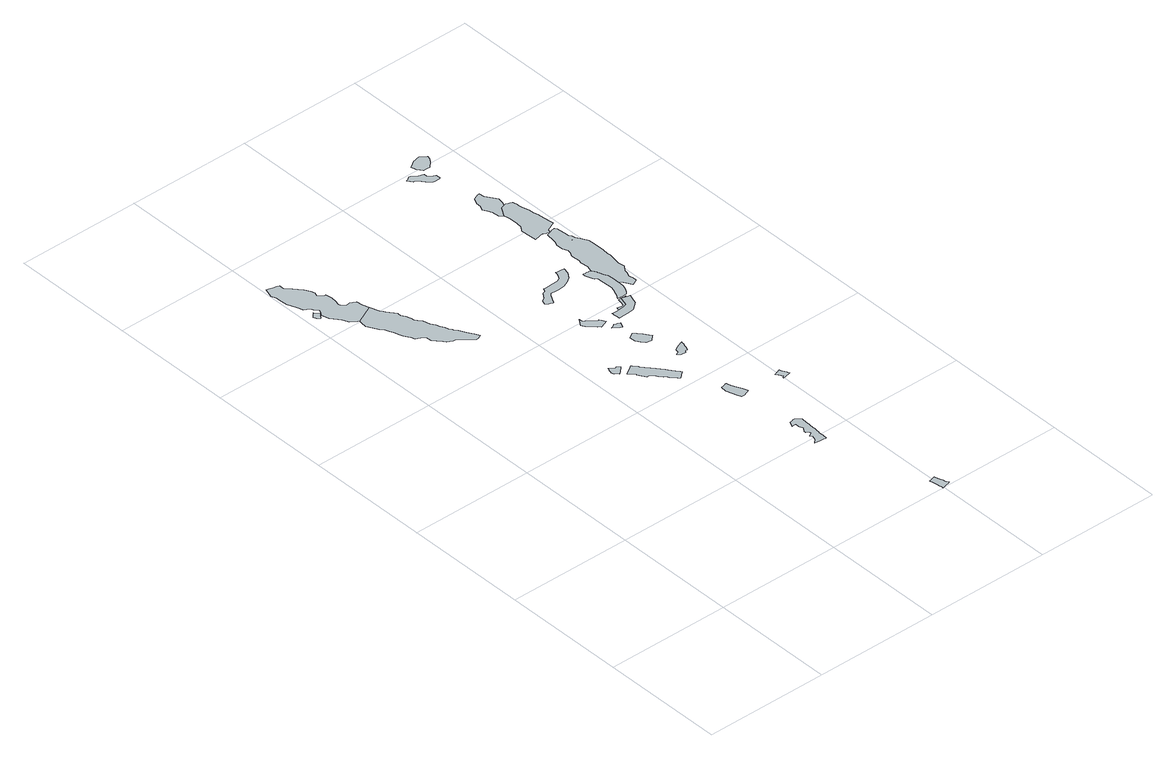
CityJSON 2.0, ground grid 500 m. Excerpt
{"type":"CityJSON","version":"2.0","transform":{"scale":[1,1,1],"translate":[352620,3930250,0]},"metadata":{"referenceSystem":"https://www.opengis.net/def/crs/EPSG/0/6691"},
"CityObjects":{
"object1":{"type":"GenericCityObject","attributes":{"prefecture":"14","disasterType":"1","areaType":"1","zoneNumber":"153-H26-00032","zoneName":"当麻4","status":"0"},"geometry":[{"type":"MultiSurface","lod":"1","boundaries":[[[0,1,2,3,4,5,6,7,8,9,10,11,12,13]]]}]},
"object2":{"type":"GenericCityObject","attributes":{"prefecture":"14","disasterType":"1","areaType":"1","zoneNumber":"153-H26-00032","zoneName":"当麻4","status":"0"},"geometry":[{"type":"MultiSurface","lod":"1","boundaries":[[[14,15,16,17,18,19,20,21,22,23,24,25,26,27,28,29,30,31,32,33,34,35,36,37,38,39,40,41,42,43,44,45,46,47,48,49,50,51,52,53,54,55,56,57,58,59,60,61,62,63,64,65,66,67,68,69]]]}]},
"object3":{"type":"GenericCityObject","attributes":{"prefecture":"14","disasterType":"1","areaType":"2","zoneNumber":"153-H26-00032","zoneName":"当麻4","status":"0"},"geometry":[{"type":"MultiSurface","lod":"1","boundaries":[[[70,71,72,73,74,75,76,77,78,79,80,81,82,83]]]}]},
"object4":{"type":"GenericCityObject","attributes":{"prefecture":"14","disasterType":"1","areaType":"1","zoneNumber":"153-H26-00025","zoneName":"下溝9","status":"0"},"geometry":[{"type":"MultiSurface","lod":"1","boundaries":[[[84,85,86,87,88,89,90,91,92,93,94,95,96,97,98,99,100,101,102,103,104,105,106,107,108,109,64,63,62,61,60,59,110,111,112,113,114,115,116,117,118,119,120,121,122,123,124,125,126,127,128,129,130,131,132,133,134,135]]]}]},
"object5":{"type":"GenericCityObject","attributes":{"prefecture":"14","disasterType":"1","areaType":"1","zoneNumber":"153-H26-00002","zoneName":"磯部1","status":"0"},"geometry":[{"type":"MultiSurface","lod":"1","boundaries":[[[136,137,138,139,140,141,142,143,144,145,146,147,148,149,150,151]]]}]},
"object6":{"type":"GenericCityObject","attributes":{"prefecture":"14","disasterType":"1","areaType":"1","zoneNumber":"153-H26-00005","zoneName":"磯部4","status":"0"},"geometry":[{"type":"MultiSurface","lod":"1","boundaries":[[[152,153,154,155,156,157,158,159,160,161,162,163,164,165,166,167,168,169,170]]]}]},
"object7":{"type":"GenericCityObject","attributes":{"prefecture":"14","disasterType":"1","areaType":"1","zoneNumber":"153-H26-00003","zoneName":"磯部2","status":"0"},"geometry":[{"type":"MultiSurface","lod":"1","boundaries":[[[171,172,173,174,175,176,177,178,179,180,181,182,183,184,185,186,187,188,189,190,191,192,193,194,195,196,197,198,199,200,201,202,203]]]}]},
"object8":{"type":"GenericCityObject","attributes":{"prefecture":"14","disasterType":"1","areaType":"1","zoneNumber":"153-H26-00002","zoneName":"磯部1","status":"0"},"geometry":[{"type":"MultiSurface","lod":"1","boundaries":[[[204,205,206,207,208,209,210,211,212,213,214,215,216,217,218,219,220,221,222,223,224,225,226,227,228,229,230,231,232,233,234,235,236,237,238,239,240,241,242,243]]]}]},
"object9":{"type":"GenericCityObject","attributes":{"prefecture":"14","disasterType":"1","areaType":"1","zoneNumber":"153-H26-00002","zoneName":"磯部1","status":"0"},"geometry":[{"type":"MultiSurface","lod":"1","boundaries":[[[244,245,246,247,248,249,250,251,252,253,254,255,256,257,258,259,260,261,262]]]}]},
"object10":{"type":"GenericCityObject","attributes":{"prefecture":"14","disasterType":"1","areaType":"1","zoneNumber":"153-H26-00024","zoneName":"下溝8","status":"0"},"geometry":[{"type":"MultiSurface","lod":"1","boundaries":[[[263,264,265,266,267,268,269,270,271,272,273,274,275,276,277,278,279,280,281,282,283,284,285,286,287,288]]]}]},
"object11":{"type":"GenericCityObject","attributes":{"prefecture":"14","disasterType":"1","areaType":"1","zoneNumber":"153-H26-00002","zoneName":"磯部1","status":"0"},"geometry":[{"type":"MultiSurface","lod":"1","boundaries":[[[289,290,291,292,293,294,295,296,297,298,299,300,301,302,303,304]]]}]},
"object12":{"type":"GenericCityObject","attributes":{"prefecture":"14","disasterType":"1","areaType":"1","zoneNumber":"153-H26-00024","zoneName":"下溝8","status":"0"},"geometry":[{"type":"MultiSurface","lod":"1","boundaries":[[[305,306,307,308,309,310,311,312,313,314,315,316,317]]]}]},
"object13":{"type":"GenericCityObject","attributes":{"prefecture":"14","disasterType":"1","areaType":"1","zoneNumber":"153-H26-00002","zoneName":"磯部1","status":"0"},"geometry":[{"type":"MultiSurface","lod":"1","boundaries":[[[318,319,320,321,322,323,324,325,326,327,328,329,330,331,332,333,334,335,336,337,338,339,340]]]}]},
"object14":{"type":"GenericCityObject","attributes":{"prefecture":"14","disasterType":"1","areaType":"1","zoneNumber":"153-H26-00002","zoneName":"磯部1","status":"0"},"geometry":[{"type":"MultiSurface","lod":"1","boundaries":[[[341,342,343,344,345,346,347,348,349,350,351,352,353,354,355,356,357,358,359,360]]]}]},
"object15":{"type":"GenericCityObject","attributes":{"prefecture":"14","disasterType":"1","areaType":"1","zoneNumber":"153-H26-00024","zoneName":"下溝8","status":"0"},"geometry":[{"type":"MultiSurface","lod":"1","boundaries":[[[361,362,363,364,365,366,367,368,369,370,371,372,373,374,375,376,377,378,379,380,381,382,383,384,385,386,387,388,389,390,391,392,393,394,395,396,397,398,399,400,401,402]]]}]},
"object16":{"type":"GenericCityObject","attributes":{"prefecture":"14","disasterType":"1","areaType":"1","zoneNumber":"153-H26-00023","zoneName":"下溝7","status":"0"},"geometry":[{"type":"MultiSurface","lod":"1","boundaries":[[[403,404,405,406,407,408,409,410,411,412,413,414,415,416,417,418,419,420,421,422,423,424,425,426]]]}]},
"object17":{"type":"GenericCityObject","attributes":{"prefecture":"14","disasterType":"1","areaType":"1","zoneNumber":"153-H26-00023","zoneName":"下溝7","status":"0"},"geometry":[{"type":"MultiSurface","lod":"1","boundaries":[[[427,428,429,430,431,432,433,434,435,436,437,438,439,440,441,442,443,444,445,446,447,448,449]]]}]},
"object18":{"type":"GenericCityObject","attributes":{"prefecture":"14","disasterType":"1","areaType":"1","zoneNumber":"153-H26-00023","zoneName":"下溝7","status":"0"},"geometry":[{"type":"MultiSurface","lod":"1","boundaries":[[[450,451,452,453,454,455,456,457,458,459,460,461,462,463,464,465,466,467,468,469,470,471,472,473,474,475,476,477,478,479,480,481,482,483,484,485,486,487,488,489]]]}]},
"object19":{"type":"GenericCityObject","attributes":{"prefecture":"14","disasterType":"1","areaType":"1","zoneNumber":"153-H26-00023","zoneName":"下溝7","status":"0"},"geometry":[{"type":"MultiSurface","lod":"1","boundaries":[[[490,491,492,493,494,495,496,497,498,499,500,501,502,503,504,505,506,507,508,509,510,511,512,513,514,515,516,517,518,519,520,521,522,523,524,525,526,527,528,529,530,531,532,533,534,535,536,537,538,539]]]}]},
"object20":{"type":"GenericCityObject","attributes":{"prefecture":"14","disasterType":"1","areaType":"2","zoneNumber":"153-H26-00023","zoneName":"下溝7","status":"0"},"geometry":[{"type":"MultiSurface","lod":"1","boundaries":[[[540,541,542,543,544,545,546,547,548,549,550,551,552,553,554,555,556,557,558,559,560,561,562,563,564,565,566]],[[567,568,569,570,571,572,573]]]}]},
"object21":{"type":"GenericCityObject","attributes":{"prefecture":"14","disasterType":"1","areaType":"1","zoneNumber":"153-H26-00022","zoneName":"下溝6","status":"0"},"geometry":[{"type":"MultiSurface","lod":"1","boundaries":[[[574,575,576,577,578,579,580,581,582,583,584,585,586,587,588,589,590,591,592,593,594,595,596,597,598,599,600,601,602,603,604,605,606,607]]]}]},
"object22":{"type":"GenericCityObject","attributes":{"prefecture":"14","disasterType":"1","areaType":"1","zoneNumber":"153-H26-00022","zoneName":"下溝6","status":"0"},"geometry":[{"type":"MultiSurface","lod":"1","boundaries":[[[608,609,610,611,612,613,614,615,616,617,618,619,620,621,622,623,624,625,626,627,628,629]]]}]},
"object23":{"type":"GenericCityObject","attributes":{"prefecture":"14","disasterType":"1","areaType":"1","zoneNumber":"153-H26-00021","zoneName":"下溝5","status":"0"},"geometry":[{"type":"MultiSurface","lod":"1","boundaries":[[[630,631,632,633,634,635,636,637,638,639,640,641,642,643,644,645,646,647,648,649,650,651,652,653,654,655,656]]]}]},
"object24":{"type":"GenericCityObject","attributes":{"prefecture":"14","disasterType":"1","areaType":"1","zoneNumber":"153-H26-00021","zoneName":"下溝5","status":"0"},"geometry":[{"type":"MultiSurface","lod":"1","boundaries":[[[657,658,659,660,661,662,663,664,665,666,667,668,669,670]]]}]}
},
"vertices":[
[55,2112,0],[60,2118,0],[62,2120,0],[66,2126,0],[57,2132,0],[51,2143,0],[47,2138,0],[44,2136,0],[41,2132,0],[38,2130,0],[34,2125,0],[39,2113,0],[49,2104,0],[53,2109,0],
[147,2110,0],[145,2122,0],[150,2140,0],[151,2163,0],[148,2189,0],[140,2189,0],[129,2199,0],[122,2206,0],[127,2221,0],[123,2238,0],[111,2259,0],[98,2276,0],[86,2290,0],[72,2302,0],[64,2311,0],[63,2324,0],[64,2325,0],[65,2331,0],[59,2332,0],[55,2333,0],[42,2337,0],[41,2337,0],[27,2342,0],[17,2344,0],[5,2306,0],[12,2288,0],[13,2261,0],[14,2238,0],[22,2220,0],[29,2203,0],[31,2191,0],[35,2178,0],[56,2166,0],[61,2154,0],[68,2150,0],[71,2146,0],[75,2141,0],[73,2131,0],[61,2113,0],[70,2083,0],[89,2060,0],[97,2048,0],[108,2024,0],[124,2012,0],[131,2007,0],[138,2006,0],[165,2018,0],[181,2026,0],[203,2035,0],[210,2039,0],[212,2040,0],[203,2066,0],[200,2091,0],[179,2103,0],[166,2100,0],[152,2106,0],
[134,2138,0],[135,2158,0],[133,2181,0],[126,2182,0],[116,2190,0],[109,2198,0],[95,2189,0],[88,2185,0],[93,2175,0],[102,2168,0],[104,2164,0],[108,2150,0],[108,2135,0],[116,2136,0],
[380,1670,0],[389,1674,0],[379,1693,0],[369,1710,0],[361,1725,0],[351,1744,0],[343,1753,0],[340,1761,0],[331,1772,0],[328,1786,0],[320,1802,0],[315,1817,0],[304,1836,0],[300,1848,0],[296,1863,0],[284,1877,0],[278,1888,0],[276,1899,0],[270,1920,0],[260,1936,0],[260,1950,0],[235,1984,0],[231,1991,0],[224,2003,0],[220,2013,0],[215,2028,0],[137,2002,0],[136,1989,0],[133,1970,0],[145,1948,0],[156,1926,0],[166,1915,0],[174,1893,0],[181,1881,0],[187,1861,0],[193,1846,0],[201,1830,0],[206,1820,0],[211,1805,0],[238,1795,0],[245,1786,0],[247,1763,0],[258,1748,0],[273,1732,0],[281,1722,0],[301,1712,0],[313,1710,0],[327,1699,0],[339,1690,0],[352,1678,0],[365,1664,0],[376,1668,0],
[589,1242,0],[587,1239,0],[586,1235,0],[584,1228,0],[582,1223,0],[586,1213,0],[589,1213,0],[600,1201,0],[608,1208,0],[612,1211,0],[621,1219,0],[622,1220,0],[628,1226,0],[617,1237,0],[611,1234,0],[591,1248,0],
[1026,23,0],[1024,34,0],[1020,46,0],[1016,66,0],[1011,65,0],[1006,63,0],[1000,62,0],[993,60,0],[990,60,0],[992,40,0],[994,28,0],[995,15,0],[999,15,0],[996,0,0],[1003,2,0],[1012,4,0],[1026,8,0],[1035,11,0],[1027,22,0],
[895,604,0],[876,620,0],[867,619,0],[862,618,0],[861,617,0],[852,616,0],[841,594,0],[860,597,0],[859,581,0],[865,563,0],[854,547,0],[854,539,0],[866,534,0],[866,524,0],[852,517,0],[858,509,0],[853,490,0],[837,475,0],[853,474,0],[858,473,0],[876,472,0],[883,471,0],[886,471,0],[887,490,0],[887,508,0],[890,515,0],[890,523,0],[891,532,0],[891,536,0],[891,544,0],[892,564,0],[893,582,0],[895,603,0],
[699,1156,0],[696,1159,0],[686,1172,0],[675,1186,0],[673,1189,0],[664,1200,0],[659,1207,0],[657,1208,0],[651,1204,0],[649,1203,0],[635,1194,0],[630,1191,0],[618,1183,0],[621,1182,0],[633,1171,0],[641,1164,0],[639,1157,0],[647,1142,0],[659,1126,0],[669,1129,0],[680,1117,0],[689,1104,0],[700,1090,0],[708,1086,0],[713,1075,0],[723,1064,0],[731,1053,0],[739,1046,0],[749,1055,0],[751,1057,0],[757,1062,0],[758,1063,0],[765,1069,0],[762,1076,0],[752,1088,0],[743,1100,0],[736,1108,0],[731,1115,0],[720,1129,0],[710,1142,0],
[839,833,0],[847,836,0],[850,837,0],[859,840,0],[864,844,0],[856,865,0],[847,885,0],[837,903,0],[834,921,0],[829,920,0],[824,918,0],[817,916,0],[810,915,0],[807,914,0],[805,891,0],[811,871,0],[818,851,0],[824,832,0],[838,833,0],
[698,1516,0],[694,1509,0],[692,1507,0],[687,1499,0],[685,1496,0],[680,1488,0],[683,1483,0],[688,1477,0],[687,1474,0],[701,1461,0],[716,1444,0],[727,1439,0],[728,1435,0],[759,1447,0],[754,1456,0],[753,1458,0],[751,1462,0],[750,1464,0],[746,1471,0],[741,1469,0],[739,1470,0],[732,1476,0],[722,1486,0],[709,1497,0],[706,1496,0],[700,1502,0],
[816,1278,0],[820,1282,0],[824,1285,0],[817,1298,0],[804,1314,0],[791,1329,0],[781,1341,0],[776,1338,0],[773,1335,0],[766,1330,0],[758,1325,0],[761,1303,0],[772,1286,0],[782,1270,0],[803,1267,0],[810,1273,0],
[789,1409,0],[783,1412,0],[780,1413,0],[777,1414,0],[771,1417,0],[767,1418,0],[757,1411,0],[749,1409,0],[758,1403,0],[764,1399,0],[773,1393,0],[781,1388,0],[786,1399,0],
[864,1160,0],[867,1169,0],[872,1184,0],[873,1188,0],[874,1194,0],[855,1186,0],[847,1182,0],[833,1174,0],[830,1172,0],[831,1171,0],[830,1169,0],[829,1162,0],[828,1160,0],[828,1159,0],[827,1159,0],[823,1156,0],[816,1152,0],[827,1142,0],[845,1140,0],[851,1149,0],[856,1150,0],[859,1148,0],[861,1151,0],
[1011,817,0],[1022,819,0],[1024,819,0],[1032,821,0],[1031,824,0],[1029,833,0],[1025,841,0],[1021,849,0],[1017,857,0],[1011,855,0],[1007,854,0],[1003,853,0],[998,851,0],[992,849,0],[997,838,0],[1003,831,0],[1006,823,0],[1001,818,0],[999,814,0],[1008,816,0],
[704,1706,0],[694,1694,0],[687,1683,0],[675,1676,0],[669,1659,0],[670,1656,0],[672,1655,0],[679,1651,0],[685,1649,0],[692,1645,0],[694,1644,0],[697,1645,0],[704,1661,0],[708,1668,0],[716,1681,0],[720,1688,0],[722,1689,0],[723,1689,0],[740,1687,0],[758,1685,0],[781,1690,0],[805,1699,0],[826,1713,0],[841,1737,0],[847,1760,0],[843,1760,0],[837,1761,0],[828,1762,0],[819,1763,0],[811,1764,0],[810,1755,0],[806,1745,0],[803,1739,0],[799,1733,0],[793,1728,0],[786,1725,0],[778,1723,0],[762,1723,0],[743,1722,0],[730,1722,0],[720,1723,0],[716,1710,0],
[804,1462,0],[804,1457,0],[805,1443,0],[806,1434,0],[806,1433,0],[825,1433,0],[847,1434,0],[871,1437,0],[901,1461,0],[909,1484,0],[916,1501,0],[911,1502,0],[906,1504,0],[899,1506,0],[892,1509,0],[885,1512,0],[884,1512,0],[878,1492,0],[872,1474,0],[860,1469,0],[842,1468,0],[823,1467,0],[810,1466,0],[803,1467,0],
[836,1446,0],[854,1451,0],[873,1455,0],[886,1465,0],[895,1487,0],[897,1499,0],[902,1509,0],[895,1510,0],[889,1510,0],[880,1510,0],[874,1510,0],[870,1510,0],[869,1502,0],[867,1493,0],[862,1478,0],[861,1476,0],[854,1476,0],[836,1478,0],[835,1474,0],[835,1468,0],[834,1463,0],[833,1455,0],[832,1446,0],
[919,1525,0],[927,1539,0],[932,1556,0],[935,1575,0],[934,1596,0],[935,1616,0],[933,1636,0],[926,1650,0],[919,1664,0],[916,1668,0],[917,1675,0],[913,1681,0],[913,1683,0],[900,1693,0],[898,1693,0],[890,1694,0],[885,1694,0],[877,1694,0],[875,1695,0],[875,1684,0],[879,1667,0],[883,1657,0],[887,1651,0],[893,1647,0],[895,1641,0],[896,1634,0],[897,1616,0],[898,1596,0],[897,1576,0],[895,1565,0],[892,1553,0],[887,1545,0],[883,1534,0],[872,1517,0],[876,1517,0],[882,1517,0],[892,1517,0],[897,1516,0],[906,1516,0],[912,1517,0],
[979,1548,0],[988,1553,0],[988,1569,0],[984,1587,0],[991,1605,0],[995,1618,0],[1009,1638,0],[1006,1664,0],[1006,1670,0],[1012,1698,0],[1013,1714,0],[1013,1728,0],[1014,1751,0],[1016,1777,0],[1015,1798,0],[1014,1823,0],[998,1850,0],[990,1867,0],[987,1879,0],[979,1889,0],[980,1909,0],[976,1942,0],[970,1951,0],[968,1950,0],[960,1948,0],[946,1943,0],[934,1940,0],[929,1938,0],[927,1923,0],[927,1914,0],[922,1892,0],[915,1872,0],[917,1847,0],[925,1827,0],[923,1812,0],[914,1797,0],[913,1777,0],[916,1762,0],[911,1746,0],[914,1717,0],[908,1694,0],[908,1686,0],[909,1654,0],[908,1643,0],[904,1620,0],[923,1595,0],[942,1577,0],[951,1562,0],[963,1540,0],[972,1544,0],
[988,1662,0],[987,1671,0],[994,1699,0],[995,1715,0],[995,1730,0],[997,1753,0],[997,1777,0],[996,1798,0],[996,1821,0],[981,1844,0],[973,1861,0],[952,1856,0],[945,1854,0],[953,1836,0],[960,1817,0],[956,1797,0],[956,1777,0],[958,1757,0],[953,1738,0],[955,1717,0],[951,1697,0],[948,1678,0],[951,1659,0],[950,1638,0],[957,1637,0],[968,1636,0],[990,1637,0],[969,1877,0],[960,1890,0],[948,1891,0],[943,1891,0],[941,1891,0],[942,1875,0],[948,1875,0],
[988,1976,0],[986,1994,0],[983,2012,0],[981,2033,0],[979,2045,0],[977,2061,0],[973,2084,0],[970,2101,0],[966,2119,0],[965,2127,0],[965,2132,0],[962,2151,0],[953,2155,0],[948,2157,0],[941,2159,0],[938,2160,0],[914,2153,0],[891,2115,0],[894,2097,0],[895,2080,0],[895,2068,0],[895,2053,0],[893,2032,0],[879,2013,0],[880,2001,0],[880,1982,0],[884,1947,0],[924,1956,0],[922,1953,0],[932,1949,0],[936,1947,0],[942,1945,0],[945,1943,0],[951,1958,0],
[911,2117,0],[919,2120,0],[924,2122,0],[929,2124,0],[925,2140,0],[925,2154,0],[935,2173,0],[938,2197,0],[923,2224,0],[911,2242,0],[909,2263,0],[900,2260,0],[890,2256,0],[878,2252,0],[866,2228,0],[865,2207,0],[856,2189,0],[865,2173,0],[874,2155,0],[877,2128,0],[896,2111,0],[898,2112,0],
[822,2474,0],[806,2483,0],[800,2488,0],[793,2489,0],[786,2485,0],[785,2484,0],[782,2482,0],[776,2480,0],[773,2478,0],[786,2459,0],[792,2460,0],[807,2449,0],[809,2444,0],[817,2433,0],[824,2425,0],[837,2416,0],[841,2415,0],[841,2414,0],[851,2414,0],[858,2414,0],[863,2415,0],[868,2415,0],[868,2436,0],[851,2441,0],[847,2446,0],[842,2452,0],[840,2466,0],
[912,2519,0],[917,2534,0],[892,2550,0],[882,2549,0],[873,2547,0],[863,2545,0],[833,2525,0],[838,2514,0],[838,2505,0],[854,2484,0],[866,2484,0],[871,2484,0],[881,2484,0],[901,2504,0]
]}
